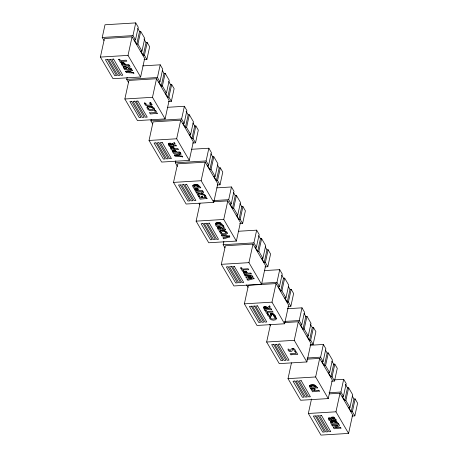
<?xml version="1.0" encoding="UTF-8"?>
<svg xmlns="http://www.w3.org/2000/svg" width="458" height="458" viewBox="0 0 458 458"><rect width="100%" height="100%" fill="white"/><g stroke="black" fill="none" stroke-linecap="round" stroke-linejoin="round"><path stroke-width="0.69" d="M200.781 187.683L193.911 188.433L192.938 186.83L192.887 185.759M223.298 225.657L216.422 226.412L215.455 224.809L215.403 223.733M317.549 387.806L310.673 388.561L309.705 386.958L309.654 385.882M338.468 423.661L331.598 424.417L330.624 422.814L330.573 421.738M271.583 315.608C270.987 317.886 266.871 316.1 267.524 314.056M332.165 418.755L332.416 418.303C334.203 417.805 336.058 420.043 332.462 419.356L332.245 418.257M148.323 108.489L148.346 108.248C149.571 107.12 152.434 107.109 153.298 108.712L153.27 108.952C152.045 110.075 149.176 110.103 148.323 108.489L148.398 108.014M221.1 232.498L221.128 232.263C222.348 231.135 225.216 231.124 226.075 232.727L226.052 232.962C224.826 234.09 221.958 234.118 221.1 232.498L221.18 232.029M336.298 419.94L329.474 420.684C327.287 419.099 328.873 416.459 331.18 418.246L331.271 417.65M129.351 65.254L122.561 66.032L121.41 64.149L121.57 63.049M178.351 149.234L171.561 150.006L170.405 148.123L170.571 147.029M180.372 152.703L173.582 153.476L172.431 151.592L172.592 150.499M202.825 191.186L196.03 191.942L194.873 190.059L194.913 189.223M251.31 273.815L244.52 274.582L243.364 272.699L243.53 271.611M124.673 68.145L124.948 67.692C128.824 67.103 126.087 70.16 124.673 68.145L124.753 67.641M169.454 144.894L169.729 144.447C173.479 143.852 171.074 146.858 169.454 144.894L169.529 144.39M218.632 228.565L218.901 228.118C222.651 227.529 220.252 230.529 218.632 228.565L218.718 228.078M267.266 308.44L264.936 308.864L264.764 307.868M121.645 62.448L120.551 62.763L118.679 59.231M120.981 61.309L126.797 61.206L126.208 60.187L120.345 60.548L119.727 59.168M121.359 63.828L121.439 63.296M121.53 63.301L121.805 62.855M121.765 63.107L122.16 62.717M122.12 62.969L122.647 62.649M125.051 64.463L122.755 64.904L122.584 63.897M122.492 64.395L122.807 63.702M129.311 65.505L128.715 64.492L125.984 64.658L123.774 62.717L122.607 62.901M125.011 64.715L123.86 63.633L122.767 63.954M131.538 69.003L124.736 69.782L123.677 68.156L123.597 67.246M123.557 67.498L123.666 66.977M123.626 67.229L123.826 66.754M123.786 67.005L124.078 66.576M124.038 66.828L124.421 66.456M124.381 66.708L124.857 66.393M124.931 68.654L124.908 68.311M124.816 66.645L125.337 66.393M127.69 67.452L125.767 66.439M133.925 73.097L126.271 72.519L125.532 71.185M126.442 67.475L126.803 67.95M130.112 71.837L126.585 71.643M127.65 67.704L127.605 67.04M131.498 69.255L130.908 68.242L128.217 68.402L128.269 68.013M126.54 71.895L128.206 71.385M129.562 65.614L130.141 66.931L128.217 68.402M130.066 72.089L129.648 71.047M133.885 73.349L133.335 72.404L131.177 72.198L130.559 70.813M130.519 71.064L132.328 70.36M176.319 145.758L169.512 146.531L168.458 144.905L168.447 143.726M168.338 144.247L168.607 143.503M168.567 143.755L168.859 143.325M168.819 143.577L169.202 143.205M169.162 143.457L169.637 143.148M169.678 145.358L169.689 145.06M169.712 145.404L169.718 145.106M169.597 143.4L170.118 143.142M172.471 144.201L170.548 143.188M170.359 147.808L170.433 147.27M170.525 147.281L170.805 146.829M170.765 147.081L171.16 146.692M171.584 144.699L170.284 144.07M171.12 146.944L171.647 146.623M174.051 148.444L171.75 148.879L171.578 147.871M171.492 148.369L171.802 147.682M172.431 144.453L172.385 143.789M171.607 146.875L172.237 146.623M171.761 147.934L172.242 147.585M176.278 146.01L175.689 144.991L172.998 145.152L173.05 144.762M172.769 146.697L174.985 148.632L177.715 148.466L178.305 149.485M172.861 147.613L174.011 148.695M172.38 151.277L172.46 150.739M173.25 146.841L173.645 147.293M172.551 150.751L172.826 150.298M172.786 150.55L173.181 150.161M173.141 150.413L173.668 150.092M176.078 151.913L173.777 152.348L173.605 151.34M172.975 145.089L174.962 143.428M173.513 151.838L173.828 151.151M176.032 152.165L175.368 151.243L174.269 151.054L173.788 151.403M173.628 150.344L174.813 150.144L177.006 152.102L179.742 151.936L180.332 152.955M182.759 156.785L175.099 156.207L174.361 154.873M178.941 155.525L175.414 155.331M175.374 155.583L177.034 155.079M182.713 157.037L182.164 156.092L180.005 155.886L179.387 154.501M179.347 154.752L181.116 154.3L180.584 153.058M270.529 314.102L270.22 315.425L269.378 315.631L268.686 315.144L268.72 314.331L267.638 313.719M275.516 318.024L274.525 318.905L272.046 319.026L270.684 318.453L270.512 317.337L269.459 316.959C268.623 320.337 275.619 321.39 276.764 318.533M270.306 315.201L270.678 313.822M273.752 315.848L274.977 316.415L275.144 315.533M243.604 271.01L242.505 271.319L240.639 267.793M242.94 269.871L248.757 269.756L248.162 268.743L242.299 269.104L241.687 267.73M243.312 272.384L243.398 271.852M243.484 271.857L243.765 271.417M243.719 271.663L244.12 271.279M244.074 271.525L244.606 271.21M247.011 273.025L244.709 273.455L244.538 272.458M244.446 272.951L244.767 272.264M244.561 271.457L245.202 271.205M250.812 275.979L245.207 275.951L244.715 274.783M244.721 272.51L245.207 272.166M245.734 271.279L247.938 273.214L250.675 273.048L251.265 274.061M245.82 272.195L246.971 273.271M246.604 271.869L246.227 271.394M251.992 278.08L246.438 278.058L246.003 276.987M254.087 278.573L247.789 280.307L247.12 279.117M254.041 278.819L253.44 277.788L248.671 277.227M248.631 277.474L252.856 276.466M195.961 190.31L196.23 189.87L197.284 189.801L198.48 190.631L196.219 190.814L196.058 189.83M271.531 315.843L271.84 314.6M152.033 104.613C150.808 107.412 144.218 106.508 144.602 103.102M273.701 316.083L273.873 315.161M104.035 40.556L102.237 37.482L105.008 24.772L135.74 22.9L138.253 27.205L135.482 39.915L134.32 39.983L136.759 44.168L137.921 44.1L141.991 51.073L140.829 51.141L143.268 55.326L144.43 55.252L146.881 59.454L144.087 59.626M100.394 57.078L104.447 38.501L132.064 36.817L144.676 58.435L140.629 77.007L113.006 78.69L100.394 57.078L128.017 55.395L140.629 77.007M107.189 59.551L105.409 59.66L114.769 75.696L116.544 75.587L107.246 59.277M113.412 59.174L111.638 59.282L120.992 75.318L122.773 75.209L113.475 58.899M123.259 62.626L123.792 62.7M123.265 63.588L123.878 63.616M128.017 55.395L132.064 36.817M135.482 39.915L132.969 35.61L135.74 22.9M129.58 65.591L127.564 67.292M128.503 82.469L126.706 79.394L127.147 77.385M136.759 44.168L139.53 31.459L137.784 28.47M124.862 98.991L128.916 80.413L156.533 78.73L169.145 100.348L165.098 118.92L137.474 120.603L124.862 98.991L152.485 97.308L165.098 118.92M137.921 44.1L140.692 31.39L139.53 31.459M141.991 51.073L144.762 38.363L140.692 31.39M143.268 55.326L146.039 42.617L143.944 39.027M144.43 55.252L147.201 42.542L146.039 42.617M134.772 101.275L132.992 101.384L142.346 117.42L144.127 117.311L134.829 101M146.881 59.454L149.657 46.745L147.201 42.542M144.551 103.336L144.785 102.81M150.785 104.109L150.579 104.607C149.234 105.523 145.134 105.655 145.833 103.187M154.632 109.033C153.522 112.004 147.138 110.945 147.087 107.699M147.035 107.933L147.201 107.321M147.15 107.556L147.447 107M147.396 107.235L147.825 106.731M147.774 106.966L148.329 106.519M148.278 106.754L148.942 106.371M150.734 104.344L149.692 102.913M149.64 103.147L150.401 102.478M148.89 106.605L149.651 106.29M151.982 104.848L150.888 102.798M149.6 106.525L150.401 106.285M152.485 97.308L156.533 78.73M157.323 113.309L150.407 113.996L149.663 112.657M150.35 106.519L151.14 106.348M168.561 101.539L171.355 101.367L168.899 97.165L167.737 97.233L165.298 93.054L166.46 92.98L162.39 86.007L161.227 86.081L158.789 81.896L159.951 81.827L157.438 77.522L160.208 64.813L142.747 65.878M154.581 109.267L154.002 107.922L151.793 106.714L152.497 106.68M152.027 107.682L152.394 107.807M153.35 108.477L153.27 108.952M152.68 123.935L150.888 120.86L151.18 119.527M159.951 81.827L162.722 69.118L160.208 64.813M149.611 112.891L155.606 112.548L154.609 110.527M149.045 140.457L153.092 121.885L180.715 120.202L193.328 141.814L189.274 160.392L161.657 162.075L149.045 140.457L176.662 138.774L189.274 160.392M157.271 113.544L155.714 110.498M161.227 86.081L163.998 73.372L162.258 70.383M162.39 86.007L165.161 73.297L163.998 73.372M166.46 92.98L169.231 80.27L165.161 73.297M155.84 142.93L154.06 143.039L163.414 159.075L165.195 158.972L155.897 142.661M167.737 97.233L170.508 84.53L168.767 81.541M168.899 97.165L171.67 84.455L170.508 84.53M162.063 142.553L160.283 142.661L169.643 158.697L171.418 158.588L162.121 142.278M171.355 101.367L174.126 88.657L171.67 84.455M172.792 146.674L172.197 146.875M172.878 147.591L172.202 147.837M176.662 138.774L180.715 120.202M174.286 151.031L175.328 151.495M174.813 150.144L174.223 150.344L175.294 150.287M192.738 143.005L195.532 142.839L193.081 138.637L191.919 138.705L189.475 134.52L190.643 134.452L186.572 127.479L185.41 127.547L182.965 123.368L184.133 123.294L181.62 118.988L184.391 106.279L167.628 107.304M177.515 166.5L175.362 162.808L175.798 160.804M184.133 123.294L186.904 110.584L184.391 106.279M185.41 127.547L188.181 114.838L186.085 111.254M173.519 182.404L177.567 163.832L205.19 162.149L217.802 183.761L213.749 202.339L186.131 204.022L173.519 182.404L201.136 180.721L213.749 202.339M186.572 127.479L189.343 114.769L188.181 114.838M190.643 134.452L193.413 121.742L189.343 114.769M191.919 138.705L194.69 125.996L192.944 123.007M193.081 138.637L195.852 125.927L194.69 125.996M183.423 184.689L181.649 184.797L191.003 200.833L192.784 200.724L183.486 184.414M195.532 142.839L198.303 130.129L195.852 125.927M186.538 184.5L184.757 184.608L194.118 200.644L195.892 200.535L186.595 184.225M192.835 185.994L193.03 185.41M192.978 185.645L193.322 185.112M193.27 185.347L193.763 184.877M199.133 186.732L194.198 187.259L194.129 186.148M193.711 185.112L194.364 184.706M193.997 186.612L194.312 185.965M194.261 186.2L194.587 185.828M194.312 184.94L195.142 184.614M194.536 186.062L194.948 185.73M195.091 184.849L195.789 184.597M194.862 189.457L195.045 188.982M194.896 185.965L195.869 185.622M194.994 189.217L195.285 188.788M195.738 184.832L196.396 184.626M195.234 189.022L195.635 188.65M195.818 185.856L196.362 185.599M195.589 188.885L196.127 188.581M196.345 184.86L196.963 184.694M196.316 185.834L196.929 185.616M196.076 188.816L197.73 188.793L199.453 190.574L202.184 190.408L202.774 191.421M200.73 187.917L199.705 186.314L197.49 184.763L198.406 185.124M198.062 186.131L197.535 185.662L199.081 186.967M199.665 193.637L196.717 193.305L196.184 192.074M196.671 189.772L197.346 189.526L197.77 189.961M196.665 188.811L197.261 188.61M205.281 195.389L200.747 194.461L198.251 195.869L197.57 194.639M201.136 180.721L205.19 162.149M197.518 194.873L198.743 193.98M217.212 184.952L220.006 184.786L217.556 180.584L216.394 180.652L213.949 176.467L215.117 176.399L211.046 169.426L209.884 169.494L207.44 165.315L208.608 165.241L206.094 160.935L208.865 148.226L191.404 149.291M207.073 198.463L200.14 199.173L198.566 196.15M202.23 197.656L200.564 198.033L199.614 196.081M196.133 192.308L200.261 193.127M205.23 195.623L204.646 194.627L201.468 193.7M202.178 197.89L201.365 196.173M213.628 201.749L227.792 200.89L240.404 222.502L236.357 241.08L208.734 242.763L196.121 221.145L200.026 203.26M201.417 193.934L202.316 193.373M208.608 165.241L211.378 152.531L208.865 148.226M202.264 193.608L203.61 192.852L203.049 191.564M205.419 197.49L203.163 197.833L202.35 196.116M209.884 169.494L212.655 156.785L210.909 153.796M205.367 197.724L204.365 195.686M211.046 169.426L213.817 156.716L212.655 156.785M207.022 198.698L205.47 195.658M202.917 223.619L201.136 223.727L210.497 239.763L212.272 239.654L202.974 223.344M215.117 176.399L217.888 163.689L213.817 156.716M206.031 223.43L204.251 223.538L213.605 239.574L215.386 239.465L206.089 223.155M216.394 180.652L219.164 167.943L217.418 164.954M217.556 180.584L220.327 167.874L219.164 167.943M209.14 223.241L207.359 223.349L216.72 239.385L218.5 239.276L209.203 222.966M220.006 184.786L222.777 172.076L220.327 167.874M215.352 223.968L215.546 223.389M215.495 223.619L215.838 223.092M215.787 223.327L216.279 222.857M221.649 224.712L216.714 225.239L216.565 224.357M216.228 223.092L216.88 222.685M216.514 224.592L216.645 224.128M216.594 224.363L216.829 223.945M216.777 224.18L217.103 223.807M217.052 224.042L217.464 223.71M216.829 222.92L217.659 222.594M217.607 222.828L218.306 222.577M217.413 223.945L218.386 223.601M225.508 229.447L218.689 230.208L217.636 228.582L217.636 227.414M217.516 227.918L217.796 227.191M218.254 222.811L218.913 222.605M217.745 227.426L218.048 227.013M218.334 223.836L218.878 223.578M217.997 227.248L218.392 226.893M218.861 222.84L219.479 222.674M218.827 223.813L219.445 223.596M218.34 227.128L218.827 226.836M223.246 225.891L222.222 224.294L220.006 222.743L220.922 223.103M218.775 227.071L219.302 226.83M220.579 224.105L220.052 223.641L221.598 224.947M219.25 227.065L219.737 226.882M221.655 227.895L220.132 226.973M227.414 233.048C226.304 236.019 219.914 234.96 219.869 231.708M219.817 231.943L219.977 231.336M220.762 228.37L219.943 227.798M219.926 231.571L220.224 231.015M220.172 231.25L220.601 230.746M221.609 228.13L221.575 227.477M220.55 230.981L221.105 230.534M236.357 241.08L223.744 219.462L227.792 200.89M221.054 230.769L221.718 230.385M225.456 229.681L224.861 228.662L222.176 228.828L222.204 228.525M222.176 228.828L222.233 228.45M239.815 223.693L242.608 223.521L240.158 219.325L238.996 219.393L236.557 215.208L237.719 215.14L233.649 208.167L232.487 208.235L230.048 204.05L231.21 203.982L228.697 199.677L231.467 186.967L216.8 187.86M221.666 230.62L222.428 230.305M228.302 236.362L222.004 236.03L221.517 234.874M221.523 227.712L223.538 226.017M222.376 230.54L223.189 230.254M222.153 228.76L224.151 227.116M223.132 230.529L223.928 230.317M229.802 236.849L223.704 238.881L223.057 237.725M227.363 233.282L226.784 231.937L224.62 230.494M224.804 231.691L225.176 231.822M231.21 203.982L233.981 191.272L231.467 186.967M224.958 247.812L223.161 244.738L223.893 241.389M226.052 232.962L226.126 232.492M232.487 208.235L235.257 195.526L233.511 192.537M221.323 264.329L225.37 245.757L252.988 244.074L265.6 265.692L261.552 284.263L233.929 285.947L221.323 264.329L248.94 262.652L261.552 284.263M233.649 208.167L236.42 195.457L235.257 195.526M229.75 237.084L229.292 235.675M237.719 215.14L240.49 202.43L236.42 195.457M238.996 219.393L241.767 206.684L240.021 203.696M240.158 219.325L242.929 206.615L241.767 206.684M231.227 266.619L229.447 266.722L238.807 282.763L240.582 282.655L231.284 266.344M242.608 223.521L245.385 210.817L242.929 206.615M245.746 271.25L245.156 271.451M245.837 272.166L245.162 272.413M248.94 262.652L252.988 244.074M265.016 266.882L267.81 266.711L265.359 262.508L264.192 262.577L261.753 258.398L262.915 258.323L258.85 251.35L257.682 251.425L255.243 247.24L256.406 247.165L253.892 242.866L256.669 230.156L238.509 231.261M256.406 247.165L259.176 234.462L256.669 230.156M244.377 303.843L248.425 285.271L276.042 283.588L288.654 305.2L284.607 323.777L256.984 325.461L244.377 303.843L271.995 302.16L284.607 323.777M257.682 251.425L260.453 238.715L258.713 235.727M258.85 251.35L261.621 238.641L260.453 238.715M251.167 306.322L249.387 306.425L258.747 322.466L260.528 322.358L251.23 306.047M262.915 258.323L265.686 245.614L261.621 238.641M254.282 306.127L252.501 306.236L261.856 322.277L263.636 322.169L254.339 305.858M264.192 262.577L266.962 249.868L265.222 246.879M265.359 262.508L268.13 249.799L266.962 249.868M257.39 305.938L255.616 306.047L264.97 322.083L266.751 321.98L257.453 305.663M267.81 266.711L270.581 254.001L268.13 249.799M271.554 309.236L264.735 309.992L263.682 308.366L263.682 307.204M263.562 307.707L263.842 306.98M263.791 307.215L264.094 306.803M264.043 307.037L264.438 306.683M264.386 306.917L264.873 306.625M264.713 308.102L264.999 307.673M264.936 308.864L264.919 308.537M264.821 306.86L265.348 306.62M267.901 313.369L266.796 313.673L264.936 310.158M264.953 307.908L265.503 307.53M265.296 306.854L265.783 306.665M265.445 307.805L266.464 307.667L267.214 308.675M267.701 307.679L266.178 306.763M267.232 312.236L273.042 312.11L272.453 311.096L266.59 311.451L265.983 310.089M266.808 308.16L265.497 307.57M267.655 307.913L267.621 307.266M271.502 309.471L270.907 308.452L268.222 308.612L268.279 308.24M267.569 307.501L269.585 305.801M268.199 308.549L270.197 306.906M268.611 314.801L268.772 314.096M271.995 302.16L276.042 283.588M288.071 306.391L290.864 306.225L288.408 302.022L287.246 302.091L284.807 297.906L285.969 297.837L281.905 290.864L280.737 290.933L278.298 286.754L279.46 286.679L276.947 282.374L279.718 269.67L264.352 270.604M270.626 314.056L270.918 313.587M270.397 317.772L270.564 317.102M270.867 313.822L271.285 313.415M271.233 313.65L271.806 313.329M271.617 315.413L271.726 314.875M271.789 314.835L272.063 314.394M271.754 313.564L272.327 313.335M272.012 314.629L272.458 314.297M275.092 315.768L274.365 314.48L272.831 313.375M284.859 322.575L298.313 321.756L310.925 343.374L306.877 361.946L279.26 363.629L266.648 342.017L270.397 324.814M272.407 314.531L272.928 314.331M273.821 315.396L273.306 314.469M279.46 286.679L282.231 273.97L279.718 269.67M273.775 315.883L273.873 315.413M275.464 318.258L274.422 316.833M274.371 317.068L275.126 316.392M280.737 290.933L283.508 278.229L281.767 275.241M276.712 318.768L275.613 316.713M281.905 290.864L284.676 278.155L283.508 278.229M273.437 344.49L271.663 344.599L281.017 360.635L282.798 360.526L273.5 344.216M285.969 297.837L288.74 285.128L284.676 278.155M287.246 302.091L290.017 289.382L288.277 286.393M288.408 302.022L291.185 289.313L290.017 289.382M279.666 344.113L277.886 344.221L287.24 360.257L289.021 360.148L279.724 343.838M290.864 306.225L293.635 293.515L291.185 289.313M306.877 361.946L294.265 340.334L298.313 321.756M292.754 348.607L293.761 348.59L294.843 349.517L295.502 350.479L295.456 351.452C293.733 351.813 294.626 348.824 292.485 349.666C292.485 352.843 287.332 351.801 288.065 348.99L289.198 349.368L289.164 350.181L290.223 350.696L291.34 348.859L293.71 348.824M310.341 344.565L313.135 344.393L310.684 340.191L309.516 340.26L307.078 336.08L308.24 336.006L304.175 329.033L303.007 329.107L300.568 324.922L301.73 324.854L299.223 320.548L301.994 307.839L287.326 308.732M306.94 359.164L319.69 358.391L332.302 380.003L328.249 398.58L300.631 400.263L288.019 378.646L291.471 362.822M301.73 324.854L304.501 312.144L301.994 307.839M303.007 329.107L305.778 316.398L304.038 313.409M304.175 329.033L306.946 316.323L305.778 316.398M294.815 381.119L293.034 381.228L302.389 397.269L304.169 397.16L294.872 380.85M308.24 336.006L311.011 323.296L306.946 316.323M309.516 340.26L312.287 327.556L310.198 323.966M301.038 380.741L299.257 380.85L308.618 396.886L310.392 396.777L301.095 380.466M310.684 340.191L313.455 327.481L312.287 327.556M313.135 344.393L315.905 331.684L313.455 327.481M309.602 386.117L309.797 385.533M309.745 385.768L310.089 385.241M310.037 385.476L310.53 385.001M310.478 385.235L311.131 384.835M315.9 386.855L310.965 387.388L310.896 386.277M310.764 386.741L311.079 386.094M311.028 386.329L311.354 385.957M319.432 391.006L312.522 391.779L310.885 388.63M311.303 386.191L311.715 385.859M311.079 385.069L311.909 384.743M311.858 384.978L312.556 384.726M314.617 390.245L312.946 390.645L311.984 388.647M311.663 386.094L312.637 385.75M312.505 384.96L313.163 384.754M312.585 385.985L313.129 385.728M313.112 384.989L313.73 384.823M313.077 385.962L313.696 385.745M328.249 398.58L315.636 376.963L319.69 358.391M315.121 385.487L314.251 384.932L316.472 386.443L317.497 388.04M314.829 386.254L314.291 385.831L315.848 387.09M331.712 381.193L334.506 381.027L332.056 376.825L330.894 376.894L328.449 372.709L329.617 372.64L325.546 365.667L324.384 365.736L321.94 361.557L323.108 361.482L320.594 357.177L323.365 344.468L310.095 345.28M329.394 393.874L340.013 393.227L352.626 414.845L348.578 433.417L320.955 435.1L308.343 413.482L311.497 399.038M314.56 390.502L313.753 388.762M319.375 391.258L318.785 390.245L315.545 390.439L314.732 388.705M323.108 361.482L325.878 348.773L323.365 344.468M324.384 365.736L327.155 353.026L325.409 350.038M325.546 365.667L328.317 352.958L327.155 353.026M315.138 415.961L313.358 416.07L322.718 432.106L324.493 431.997L315.196 415.687M329.617 372.64L332.388 359.931L328.317 352.958M321.361 415.578L319.587 415.687L328.941 431.728L330.722 431.619L321.424 415.309M330.894 376.894L333.664 364.184L331.918 361.196M332.056 376.825L334.827 364.116L333.664 364.184M334.506 381.027L337.277 368.318L334.827 364.116M328.323 418.354L328.46 417.879M331.558 419.179L329.686 419.574L329.485 418.669M329.445 419.139L329.634 418.48M329.583 418.715L330.018 418.349M331.506 419.413L330.539 418.389L330.012 418.389M330.905 418.824L330.539 418.389M331.22 417.885L331.449 417.347M330.521 421.973L330.716 421.389M331.397 417.582L331.787 417.129M330.665 421.623L331.008 421.097M330.957 421.331L331.449 420.856M331.741 417.364L332.325 417.02M331.397 421.091L332.05 420.69M336.819 422.711L331.884 423.244L331.815 422.127M331.684 422.597L331.998 421.95M332.279 417.255L333.779 417.169L336.246 420.175M331.947 422.184L332.273 421.812M331.998 420.925L332.829 420.599M337.42 425.534L332.628 426.186L331.953 424.984M332.222 422.047L332.634 421.715M333.441 418.246L333.882 418.4M332.777 420.833L333.476 420.581M334.306 417.713L333.098 417.049M332.582 421.95L333.556 421.606M333.424 420.816L334.094 420.57M348.578 433.417L335.966 411.805L340.013 393.227M333.504 421.841L334.054 421.583M334.031 420.845L335.657 420.891L337.391 422.299L338.416 423.896M352.042 416.036L354.835 415.864L352.379 411.662L351.217 411.731L348.778 407.551L349.941 407.477L345.87 400.504L344.708 400.578L342.269 396.393L343.431 396.319L340.918 392.019L343.689 379.31L334.609 379.859M334.002 421.818L335.8 421.875M340.998 428.001L334.122 428.751L333.435 427.497M335.6 421.165L335.176 420.747M336.767 422.946L335.222 421.646M340.952 428.236L340.374 427.251L335.697 427.4M343.431 396.319L346.202 383.615L343.689 379.31M335.645 427.635L339.47 425.705L338.989 424.555M344.708 400.578L347.479 387.869L345.389 384.279M345.87 400.504L348.641 387.794L347.479 387.869M349.941 407.477L352.712 394.767L348.641 387.794M351.217 411.731L353.988 399.021L352.248 396.033M352.379 411.662L355.15 398.952L353.988 399.021M354.835 415.864L357.606 403.155L355.15 398.952M267.472 314.291L267.587 313.953M172.345 144.041L174.361 142.341L174.922 143.68M200.209 193.362L202.997 191.799M333.384 427.732L337.369 425.768M198.692 194.215L199.614 193.871M125.492 71.437L131.772 69.347L132.288 70.612M174.321 155.125L180.538 153.31M223.006 237.96L228.25 236.597M247.08 279.363L251.946 278.327M128.166 71.637L129.608 71.299M176.994 155.331L178.494 154.712L178.895 155.777M245.957 277.233L250.766 276.226M102.237 37.482L132.969 35.61M118.639 59.483L119.687 59.42M126.706 79.394L157.438 77.522M150.888 120.86L181.62 118.988M175.362 162.808L206.094 160.935M198.514 196.385L199.562 196.316M201.314 196.408L202.299 196.35M213.331 200.615L228.697 199.677M196.121 221.145L223.744 219.462M223.161 244.738L253.892 242.866M240.593 268.039L241.647 267.976M261.581 283.313L276.947 282.374M264.884 310.392L265.932 310.324M284.555 321.442L299.223 320.548M266.648 342.017L294.265 340.334M307.324 357.99L320.594 357.177M288.019 378.646L315.636 376.963M313.696 389.019L314.68 388.957M329.044 392.741L340.918 392.019M308.343 413.482L335.966 411.805M331.901 425.219L338.937 424.789M292.284 348.366L293.297 348.446M154.558 110.762L155.657 110.773M204.314 195.921L205.407 195.932M310.833 388.882L311.927 388.899M229.235 235.944L221.466 235.109M196.722 189.538L197.335 189.566M332.932 417.977L333.498 417.971M329.96 418.623L330.476 418.664M244.675 275.029L252.215 275.687L252.81 276.712M125.292 66.645L125.727 66.691M170.073 143.394L170.508 143.44M196.877 185.851L197.472 185.937M219.393 223.83L219.989 223.916M313.644 385.98L314.24 386.065M334.563 421.835L335.159 421.921M272.275 313.57L272.773 313.644M151.088 106.582L151.793 106.714M223.87 230.592L224.569 230.729M196.911 184.929L197.432 185.038M219.428 222.909L219.949 223.017M313.678 385.058L314.199 385.167M334.649 420.679L336.092 421.108M334.598 420.913L335.119 421.022M219.685 227.116L220.08 227.208M265.732 306.9L266.132 306.997M333.046 417.284L333.722 417.444M265.938 307.822L266.407 307.936M197.198 188.885L197.679 189.028M197.524 185.702L198.114 185.896M152.079 107.447L152.445 107.573M144.734 103.044L145.781 103.422L145.684 104.075M272.876 314.566L273.254 314.703M150.339 102.752L150.837 103.033M275.069 316.667L275.561 316.947M223.475 226.292L224.099 227.351M269.527 306.076L270.146 307.141M242.895 270.117L243.559 271.256M120.941 61.561L121.605 62.7M267.186 312.47L267.85 313.604M199.041 203.392L199.762 204.623M246.576 284.865L248.013 287.326M269.567 324.264L270.283 325.495M291.895 354.692L290.887 354.853L290.097 353.748L296.086 353.41L295.044 351.618L296.137 351.635L297.752 354.4L291.895 354.692M110.304 59.363L108.523 59.471L117.878 75.507L119.658 75.398L110.304 59.363M131.658 101.464L129.877 101.573L139.238 117.609L141.012 117.5L131.658 101.464M137.881 101.086L136.106 101.195L145.461 117.231L147.241 117.122L137.881 101.086M158.949 142.741L157.174 142.85L166.529 158.886L168.309 158.777L158.949 142.741M180.315 184.877L178.534 184.986L187.889 201.028L189.669 200.919L180.315 184.877M228.113 266.808L226.332 266.917L235.693 282.952L237.473 282.844L228.113 266.808M234.336 266.424L232.561 266.533L241.916 282.575L243.696 282.466L234.336 266.424M276.552 344.301L274.771 344.41L284.132 360.446L285.906 360.337L276.552 344.301M297.923 380.93L296.149 381.039L305.503 397.075L307.284 396.971L297.923 380.93M318.253 415.772L316.472 415.875L325.827 431.917L327.607 431.808L318.253 415.772"/></g></svg>
